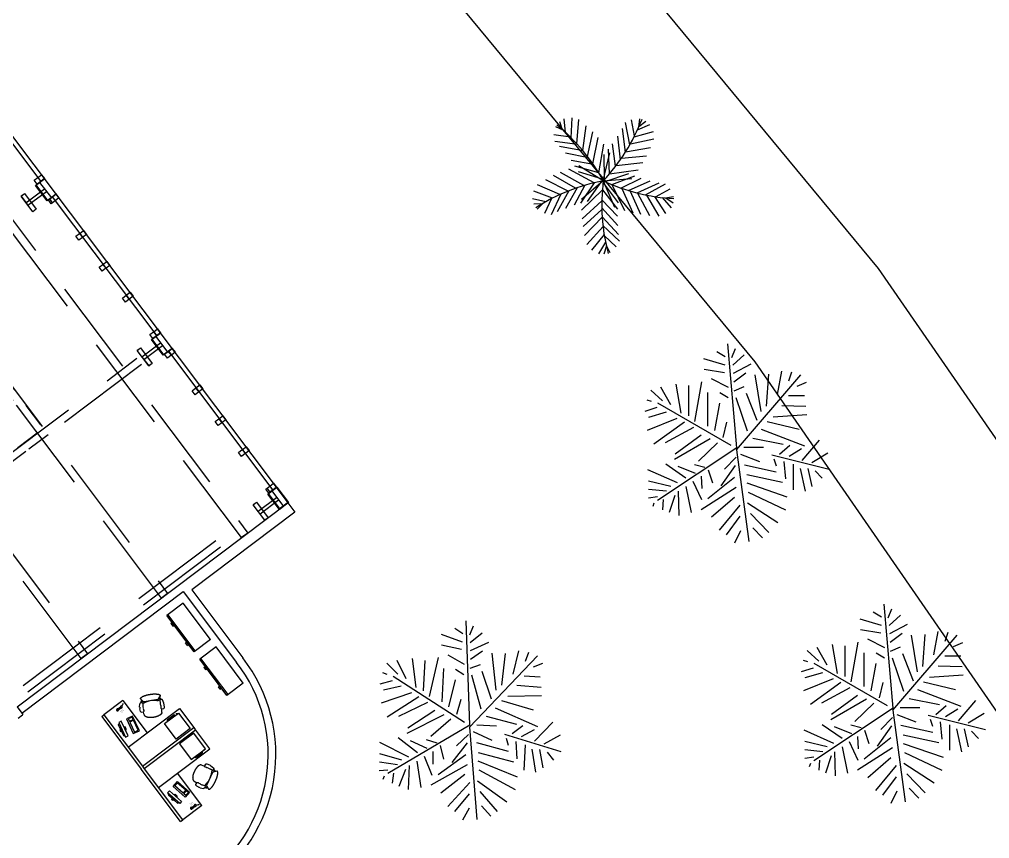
# Model space of a CAD drawing. Header units: millimetres. Extents: x -17017 to 2697, y 1903 to 18260.
# Drawn here: x -16975.75 to -16970.72, y 18226.39 to 18230.63 of the extents above; entities that cross this region are included whole.
import ezdxf

# ---------------------------------------------------------------- set-up
doc = ezdxf.new("R2010")
doc.units = ezdxf.units.MM
for name, pattern in [('DASHED', [0.75, 0.5, -0.25]), ('DASHED2', [0.375, 0.25, -0.125]), ('HIDDEN2', [0.1875, 0.125, -0.0625])]:
    doc.linetypes.add(name, pattern=pattern)
for name, color, linetype in [('1', 7, 'Continuous'), ('CAY', 94, 'Continuous'), ('red', 1, 'Continuous'), ('SO2', 3, 'Continuous')]:
    doc.layers.add(name, color=color, linetype=linetype)
doc.styles.add('ATT', font='romans.shx')

# ---------------------------------------------------------------- blocks, each defined once
blk = doc.blocks.new('AP00XXXX$0$A$C53421247')
at = {"color": 0}
for p, q in [((82, 595), (83, 598)), ((82, 593), (82, 595)), ((140, 501), (82, 587)), ((83, 598), (85, 600)), ((85, 600), (87, 604)), ((87, 604), (90, 607)), ((90, 607), (92, 609)), ((92, 609), (95, 612)), ((95, 612), (99, 614)), ((99, 614), (103, 617)), ((103, 617), (106, 619)), ((106, 619), (111, 621)), ((111, 621), (115, 624)), ((115, 624), (120, 626)), ((120, 626), (126, 628)), ((126, 628), (132, 630)), ((132, 630), (137, 632)), ((137, 632), (144, 634)), ((144, 634), (149, 636)), ((149, 636), (157, 638)), ((157, 638), (163, 639)), ((163, 639), (170, 641)), ((170, 641), (178, 643)), ((178, 643), (186, 644)), ((186, 644), (194, 646)), ((194, 646), (202, 647)), ((202, 647), (210, 648)), ((210, 648), (219, 649)), ((219, 649), (227, 650)), ((227, 650), (236, 651)), ((236, 651), (245, 652)), ((245, 652), (254, 652)), ((254, 652), (263, 653)), ((263, 653), (273, 653)), ((273, 653), (282, 654)), ((282, 654), (292, 654)), ((292, 654), (302, 654)), ((302, 654), (311, 654)), ((311, 654), (321, 654)), ((321, 654), (331, 654)), ((331, 654), (341, 654)), ((341, 654), (351, 653)), ((351, 653), (361, 653)), ((361, 653), (371, 652)), ((371, 652), (381, 652)), ((381, 652), (390, 651)), ((390, 651), (401, 650)), ((401, 650), (410, 649)), ((410, 649), (420, 648)), ((420, 648), (430, 646)), ((430, 646), (439, 646)), ((439, 646), (449, 644)), ((449, 644), (458, 642)), ((458, 642), (468, 641)), ((468, 641), (477, 639)), ((477, 639), (486, 637)), ((486, 637), (495, 636)), ((495, 636), (504, 634)), ((504, 634), (513, 632)), ((513, 632), (520, 630)), ((520, 630), (529, 627)), ((529, 627), (537, 625)), ((537, 625), (545, 623)), ((545, 623), (552, 620)), ((552, 620), (559, 618)), ((559, 618), (566, 616)), ((566, 616), (573, 614)), ((573, 614), (580, 611)), ((576, 474), (643, 549)), ((580, 611), (586, 608)), ((586, 608), (592, 605)), ((592, 605), (597, 603)), ((597, 603), (603, 600)), ((603, 600), (608, 597)), ((608, 597), (613, 595)), ((613, 595), (617, 591)), ((617, 591), (621, 588)), ((621, 588), (625, 586)), ((625, 586), (629, 582)), ((629, 582), (632, 580)), ((632, 580), (635, 576)), ((635, 576), (637, 574)), ((637, 574), (639, 571)), ((639, 571), (641, 568)), ((641, 568), (642, 565)), ((642, 565), (643, 562)), ((643, 562), (644, 559)), ((644, 559), (645, 556)), ((645, 556), (645, 553)), ((2, 245), (0, 325)), ((7, 368), (36, 460)), ((90, 476), (63, 478)), ((73, 477), (80, 503)), ((80, 503), (99, 534)), ((95, 493), (93, 475)), ((113, 514), (95, 493)), ((97, 312), (98, 282)), ((98, 280), (103, 245)), ((99, 534), (115, 538)), ((113, 453), (100, 394)), ((120, 459), (111, 457)), ((127, 514), (113, 514)), ((123, 459), (120, 459)), ((145, 454), (123, 459)), ((134, 510), (127, 514)), ((151, 491), (140, 501)), ((160, 452), (145, 454)), ((165, 488), (151, 491)), ((168, 452), (160, 452)), ((166, 452), (165, 488)), ((550, 463), (165, 488)), ((184, 457), (168, 452)), ((255, 473), (184, 457)), ((195, 486), (192, 459)), ((264, 474), (255, 473)), ((327, 478), (264, 474)), ((373, 474), (327, 478)), ((434, 465), (373, 474)), ((461, 459), (434, 465)), ((496, 446), (461, 459)), ((529, 434), (496, 446)), ((520, 465), (518, 438)), ((545, 430), (529, 434)), ((545, 430), (550, 463)), ((564, 429), (545, 430)), ((550, 463), (564, 465)), ((564, 465), (576, 474)), ((588, 432), (564, 429)), ((585, 483), (591, 485)), ((591, 432), (588, 432)), ((593, 282), (588, 252)), ((591, 485), (604, 482)), ((597, 428), (591, 432)), ((595, 413), (600, 364)), ((604, 482), (620, 461)), ((618, 502), (606, 508)), ((633, 471), (618, 502)), ((620, 461), (621, 444)), ((650, 442), (623, 444)), ((636, 460), (633, 471)), ((638, 443), (636, 460)), ((690, 327), (673, 421)), ((682, 205), (691, 283)), ((26, 220), (76, 217)), ((83, 159), (80, 217)), ((90, 114), (83, 159)), ((90, 111), (90, 114)), ((90, 110), (90, 111)), ((91, 107), (90, 110)), ((92, 105), (91, 107)), ((92, 102), (92, 105)), ((93, 100), (92, 102)), ((94, 98), (93, 100)), ((95, 96), (94, 98)), ((96, 93), (95, 96)), ((97, 91), (96, 93)), ((99, 89), (97, 91)), ((100, 87), (99, 89)), ((101, 84), (100, 87)), ((103, 82), (101, 84)), ((105, 80), (103, 82)), ((107, 78), (105, 80)), ((109, 76), (107, 78)), ((111, 73), (109, 76)), ((113, 72), (111, 73)), ((116, 69), (113, 72)), ((118, 67), (116, 69)), ((120, 65), (118, 67)), ((123, 63), (120, 65)), ((125, 60), (123, 63)), ((128, 59), (125, 60)), ((132, 57), (128, 59)), ((135, 54), (132, 57)), ((138, 53), (135, 54)), ((141, 51), (138, 53)), ((144, 49), (141, 51)), ((148, 47), (144, 49)), ((151, 45), (148, 47)), ((155, 44), (151, 45)), ((158, 42), (155, 44)), ((162, 40), (158, 42)), ((165, 38), (162, 40)), ((169, 36), (165, 38)), ((173, 34), (169, 36)), ((178, 33), (173, 34)), ((182, 31), (178, 33)), ((186, 30), (182, 31)), ((190, 28), (186, 30)), ((194, 27), (190, 28)), ((199, 25), (194, 27)), ((204, 24), (199, 25)), ((207, 22), (204, 24)), ((212, 21), (207, 22)), ((217, 19), (212, 21)), ((221, 18), (217, 19)), ((226, 17), (221, 18)), ((231, 16), (226, 17)), ((236, 15), (231, 16)), ((241, 14), (236, 15)), ((246, 13), (241, 14)), ((250, 11), (246, 13)), ((256, 10), (250, 11)), ((261, 9), (256, 10)), ((266, 8), (261, 9)), ((271, 8), (266, 8)), ((276, 7), (271, 8)), ((281, 6), (276, 7)), ((287, 5), (281, 6)), ((291, 4), (287, 5)), ((297, 4), (291, 4)), ((302, 4), (297, 4)), ((307, 2), (302, 4)), ((313, 2), (307, 2)), ((318, 2), (313, 2)), ((323, 1), (318, 2)), ((328, 1), (323, 1)), ((334, 1), (328, 1)), ((339, 1), (334, 1)), ((344, 0), (339, 1)), ((350, 1), (344, 0)), ((356, 0), (350, 1)), ((360, 0), (356, 0)), ((366, 0), (360, 0)), ((371, 0), (366, 0)), ((376, 1), (371, 0)), ((382, 0), (376, 1)), ((387, 1), (382, 0)), ((392, 1), (387, 1)), ((397, 1), (392, 1)), ((402, 1), (397, 1)), ((407, 2), (402, 1)), ((412, 2), (407, 2)), ((417, 3), (412, 2)), ((423, 3), (417, 3)), ((427, 4), (423, 3)), ((432, 4), (427, 4)), ((437, 6), (432, 4)), ((442, 6), (437, 6)), ((447, 7), (442, 6)), ((451, 8), (447, 7)), ((455, 9), (451, 8)), ((460, 9), (455, 9)), ((465, 10), (460, 9)), ((469, 12), (465, 10)), ((474, 12), (469, 12)), ((478, 13), (474, 12)), ((482, 15), (478, 13)), ((486, 16), (482, 15)), ((490, 17), (486, 16)), ((494, 18), (490, 17)), ((498, 19), (494, 18)), ((502, 21), (498, 19)), ((506, 22), (502, 21)), ((510, 23), (506, 22)), ((514, 25), (510, 23)), ((517, 27), (514, 25)), ((520, 28), (517, 27)), ((524, 30), (520, 28)), ((528, 31), (524, 30)), ((530, 33), (528, 31)), ((533, 35), (530, 33)), ((537, 36), (533, 35)), ((539, 38), (537, 36)), ((542, 40), (539, 38)), ((545, 42), (542, 40)), ((547, 43), (545, 42)), ((550, 46), (547, 43)), ((552, 47), (550, 46)), ((555, 49), (552, 47)), ((557, 51), (555, 49)), ((559, 53), (557, 51)), ((561, 55), (559, 53)), ((563, 57), (561, 55)), ((565, 59), (563, 57)), ((567, 61), (565, 59)), ((568, 63), (567, 61)), ((569, 65), (568, 63)), ((571, 67), (569, 65)), ((572, 70), (571, 67)), ((573, 71), (572, 70)), ((574, 74), (573, 71)), ((575, 76), (574, 74)), ((576, 78), (575, 76)), ((577, 81), (576, 78)), ((577, 82), (590, 128)), ((577, 82), (577, 81)), ((588, 250), (580, 218)), ((590, 128), (600, 187)), ((602, 186), (655, 183))]:
    blk.add_line(p, q, dxfattribs=at)
for centre, radius, start, end in [((88, 591), 6.35, 164.3929, 214.029), ((638, 553), 6.35, 318.2555, 357.1149), ((153, 324), 152, 163.1174, 179.4456), ((60, 452), 25.4, 85.1777, 163.418), ((87, 451), 25.4, 6.3757, 85.1777), ((446, 342), 350, 171.2066, 184.7536), ((124, 283), 25.4, 182.6801, 187.8199), ((251, 353), 350, 348.2663, 1.8132), ((620, 418), 25.4, 85.208, 169.2349), ((620, 418), 25.4, 169.2349, 190.8913), ((648, 417), 25.4, 9.9024, 85.208), ((539, 300), 152, 353.5743, 9.9024), ((28, 245), 25.4, 180.1777, 266.5099), ((78, 242), 25.4, 266.5099, 4.8356), ((604, 212), 25.4, 165.2, 266.5099), ((563, 256), 25.4, 345.2, 350.3398), ((657, 209), 25.4, 266.5099, 353.5743)]:
    blk.add_arc(centre, radius, start, end, dxfattribs=at)
blk = doc.blocks.new('A$C6978789A')
at = {"color": 0}
for p, q in [((-0.652, 0.072), (-0.652, 1.736)), ((-0.652, 1.736), (0, 1.736)), ((-0.615, 1.311), (-0.615, 1.52)), ((-0.606, 1.598), (-0.606, 1.6)), ((-0.606, 1.6), (-0.603, 1.6)), ((-0.603, 1.598), (-0.606, 1.598)), ((-0.605, 1.6), (-0.603, 1.6)), ((-0.605, 1.6), (-0.605, 1.6)), ((-0.605, 1.598), (-0.603, 1.598)), ((-0.605, 1.598), (-0.605, 1.598)), ((-0.605, 1.311), (-0.605, 1.52)), ((-0.604, 1.598), (-0.604, 1.6)), ((-0.603, 1.6), (-0.59, 1.6)), ((-0.603, 1.6), (-0.59, 1.6)), ((-0.603, 1.598), (-0.59, 1.598)), ((-0.59, 1.598), (-0.603, 1.598)), ((-0.6, 1.536), (-0.579, 1.536)), ((-0.6, 1.525), (-0.579, 1.525)), ((-0.599, 1.598), (-0.599, 1.6)), ((-0.598, 1.6), (-0.598, 1.6)), ((-0.598, 1.598), (-0.598, 1.598)), ((-0.59, 1.6), (-0.588, 1.6)), ((-0.59, 1.6), (-0.587, 1.6)), ((-0.59, 1.598), (-0.588, 1.598)), ((-0.587, 1.598), (-0.59, 1.598)), ((-0.588, 1.6), (-0.588, 1.6)), ((-0.588, 1.598), (-0.588, 1.598)), ((-0.587, 1.598), (-0.587, 1.6)), ((-0.587, 1.6), (-0.586, 1.6)), ((-0.586, 1.598), (-0.587, 1.598)), ((-0.586, 1.6), (-0.582, 1.6)), ((-0.582, 1.598), (-0.586, 1.598)), ((-0.581, 1.609), (-0.58, 1.611)), ((-0.581, 1.589), (-0.581, 1.609)), ((-0.581, 1.608), (-0.581, 1.608)), ((-0.581, 1.59), (-0.581, 1.608)), ((-0.581, 1.59), (-0.581, 1.59)), ((-0.581, 1.589), (-0.58, 1.587)), ((-0.579, 1.611), (-0.58, 1.611)), ((-0.58, 1.587), (-0.58, 1.611)), ((-0.579, 1.587), (-0.58, 1.587)), ((-0.579, 1.587), (-0.579, 1.611)), ((-0.579, 1.536), (-0.579, 1.536)), ((-0.579, 1.525), (-0.579, 1.525)), ((-0.036, 0.072), (-0.036, 1.736)), ((0.652, 1.736), (0, 1.736)), ((0.036, 0.072), (0.036, 1.736)), ((0.579, 1.611), (0.58, 1.611)), ((0.579, 1.587), (0.579, 1.611)), ((0.579, 1.587), (0.58, 1.587)), ((0.6, 1.536), (0.579, 1.536)), ((0.579, 1.536), (0.579, 1.536)), ((0.6, 1.525), (0.579, 1.525)), ((0.579, 1.525), (0.579, 1.525)), ((0.581, 1.609), (0.58, 1.611)), ((0.58, 1.587), (0.58, 1.611)), ((0.581, 1.589), (0.58, 1.587)), ((0.581, 1.589), (0.581, 1.609)), ((0.581, 1.608), (0.581, 1.608)), ((0.581, 1.59), (0.581, 1.608)), ((0.581, 1.59), (0.581, 1.59)), ((0.586, 1.6), (0.582, 1.6)), ((0.582, 1.598), (0.586, 1.598)), ((0.587, 1.6), (0.586, 1.6)), ((0.586, 1.598), (0.587, 1.598)), ((0.59, 1.6), (0.587, 1.6)), ((0.587, 1.598), (0.587, 1.6)), ((0.587, 1.598), (0.59, 1.598)), ((0.59, 1.6), (0.588, 1.6)), ((0.588, 1.6), (0.588, 1.6)), ((0.59, 1.598), (0.588, 1.598)), ((0.588, 1.598), (0.588, 1.598)), ((0.603, 1.6), (0.59, 1.6)), ((0.603, 1.6), (0.59, 1.6)), ((0.603, 1.598), (0.59, 1.598)), ((0.59, 1.598), (0.603, 1.598)), ((0.598, 1.6), (0.598, 1.6)), ((0.598, 1.598), (0.598, 1.598)), ((0.599, 1.598), (0.599, 1.6)), ((0.605, 1.6), (0.603, 1.6)), ((0.606, 1.6), (0.603, 1.6)), ((0.605, 1.598), (0.603, 1.598)), ((0.603, 1.598), (0.606, 1.598)), ((0.604, 1.598), (0.604, 1.6)), ((0.605, 1.6), (0.605, 1.6)), ((0.605, 1.598), (0.605, 1.598)), ((0.605, 1.311), (0.605, 1.52)), ((0.606, 1.598), (0.606, 1.6)), ((0.615, 1.311), (0.615, 1.52)), ((0.652, 0.072), (0.652, 1.736)), ((-0.579, 1.305), (-0.6, 1.305)), ((-0.579, 1.295), (-0.6, 1.295)), ((-0.579, 1.305), (-0.579, 1.305)), ((-0.579, 1.295), (-0.579, 1.295)), ((0.579, 1.305), (0.6, 1.305)), ((0.579, 1.305), (0.579, 1.305)), ((0.579, 1.295), (0.6, 1.295)), ((0.579, 1.295), (0.579, 1.295)), ((-1.7, 0.688), (-1.7, 0.072)), ((-1.7, 0.688), (-0.652, 0.688)), ((-1.622, 0.64), (-1.637, 0.645)), ((-1.617, 0.63), (-1.632, 0.635)), ((-1.612, 0.62), (-1.627, 0.625)), ((-1.607, 0.61), (-1.622, 0.615)), ((-1.603, 0.577), (-1.612, 0.606)), ((-1.607, 0.429), (-1.607, 0.553)), ((-1.582, 0.429), (-1.582, 0.553)), ((-1.522, 0.541), (-1.522, 0.541)), ((-1.522, 0.517), (-1.522, 0.517)), ((-1.499, 0.541), (-1.499, 0.541)), ((-1.499, 0.517), (-1.499, 0.517)), ((-1.476, 0.541), (-1.476, 0.541)), ((-1.476, 0.517), (-1.476, 0.517)), ((-1.23, 0.645), (-1.267, 0.473)), ((-1.214, 0.619), (-1.237, 0.512)), ((-1.237, 0.512), (-1.172, 0.498)), ((-0.822, 0.558), (-1.23, 0.645)), ((-1.149, 0.605), (-1.214, 0.619)), ((-1.172, 0.498), (-1.149, 0.605)), ((-1.128, 0.601), (-1.151, 0.493)), ((-0.848, 0.541), (-1.128, 0.601)), ((-0.871, 0.433), (-0.848, 0.541)), ((-0.859, 0.386), (-0.822, 0.558)), ((1.7, 0.688), (0.652, 0.688)), ((0.822, 0.558), (1.23, 0.645)), ((0.859, 0.386), (0.822, 0.558)), ((0.848, 0.541), (1.128, 0.601)), ((0.871, 0.433), (0.848, 0.541)), ((1.128, 0.601), (1.151, 0.493)), ((1.149, 0.605), (1.214, 0.619)), ((1.172, 0.498), (1.149, 0.605)), ((1.237, 0.512), (1.172, 0.498)), ((1.214, 0.619), (1.237, 0.512)), ((1.23, 0.645), (1.267, 0.473)), ((1.476, 0.541), (1.476, 0.541)), ((1.476, 0.517), (1.476, 0.517)), ((1.499, 0.541), (1.499, 0.541)), ((1.499, 0.517), (1.499, 0.517)), ((1.522, 0.541), (1.522, 0.541)), ((1.522, 0.517), (1.522, 0.517)), ((1.582, 0.429), (1.582, 0.553)), ((1.603, 0.577), (1.612, 0.606)), ((1.607, 0.61), (1.622, 0.615)), ((1.607, 0.429), (1.607, 0.553)), ((1.612, 0.62), (1.627, 0.625)), ((1.617, 0.63), (1.632, 0.635)), ((1.622, 0.64), (1.637, 0.645)), ((1.7, 0.688), (1.7, 0.072)), ((-1.522, 0.494), (-1.522, 0.494)), ((-1.522, 0.471), (-1.522, 0.471)), ((-1.499, 0.494), (-1.499, 0.494)), ((-1.499, 0.471), (-1.499, 0.471)), ((-1.476, 0.494), (-1.476, 0.494)), ((-1.476, 0.471), (-1.476, 0.471)), ((-1.279, 0.254), (-1.281, 0.241)), ((-1.267, 0.473), (-0.859, 0.386)), ((-1.151, 0.493), (-0.871, 0.433)), ((1.267, 0.473), (0.859, 0.386)), ((1.151, 0.493), (0.871, 0.433)), ((1.279, 0.254), (1.281, 0.241)), ((1.476, 0.494), (1.476, 0.494)), ((1.476, 0.471), (1.476, 0.471)), ((1.499, 0.494), (1.499, 0.494)), ((1.499, 0.471), (1.499, 0.471)), ((1.522, 0.494), (1.522, 0.494)), ((1.522, 0.471), (1.522, 0.471)), ((-1.7, 0.072), (0, 0.072)), ((-1.7, 0), (-1.7, 0.072)), ((-1.7, 0), (0, 0)), ((-1.269, 0.223), (-1.281, 0.241)), ((-0.96, 0.157), (-1.269, 0.223)), ((-0.941, 0.168), (-0.96, 0.157)), ((-0.939, 0.181), (-0.941, 0.168)), ((1.7, 0.072), (0, 0.072)), ((1.7, 0.072), (0, 0.072)), ((1.7, 0), (0, 0)), ((1.7, 0), (0, 0)), ((1.7, 0), (0, 0)), ((0.939, 0.181), (0.941, 0.168)), ((0.941, 0.168), (0.96, 0.157)), ((0.96, 0.157), (1.269, 0.223)), ((1.269, 0.223), (1.281, 0.241)), ((1.7, 0), (1.7, 0.072)), ((-1.7, 0), (0, 0))]:
    blk.add_line(p, q, dxfattribs=at)
at = {"color": 0, "linetype": 'DASHED2'}
for points in [[(-0.078, 1.187), (-0.579, 1.187), (-0.579, 1.644), (-0.078, 1.644)], [(0.078, 1.187), (0.579, 1.187), (0.579, 1.644), (0.078, 1.644)]]:
    blk.add_lwpolyline(points, close=True, dxfattribs=at)
at = {"color": 0}
for points in [[(-0.889, 0.244), (-1.298, 0.331), (-1.313, 0.261), (-0.904, 0.174)], [(-1.05, 0.308), (-1.125, 0.324), (-1.131, 0.296), (-1.056, 0.28)], [(0.889, 0.244), (1.298, 0.331), (1.313, 0.261), (0.904, 0.174)], [(1.05, 0.308), (1.125, 0.324), (1.131, 0.296), (1.056, 0.28)], [(-1.096, 0.186), (-1.133, 0.194), (-1.14, 0.166), (-1.102, 0.158)], [(1.096, 0.186), (1.133, 0.194), (1.14, 0.166), (1.102, 0.158)]]:
    blk.add_lwpolyline(points, close=True, dxfattribs=at)
for centre, radius, start, end in [((-0.6, 1.52), 0.0154, 90, 180), ((-0.6, 1.52), 0.00514, 90, 180), ((-0.54, 1.599), 0.0421, 167.3196, 178.3508), ((-0.54, 1.599), 0.0418, 178.3384, 181.6616), ((-0.54, 1.599), 0.0421, 181.6492, 192.6804), ((0.54, 1.599), 0.0421, 1.6492, 12.6804), ((0.54, 1.599), 0.0421, 347.3196, 358.3508), ((0.54, 1.599), 0.0418, 358.3384, 1.6616), ((0.6, 1.52), 0.0154, 0, 90), ((0.6, 1.52), 0.00514, 0, 90), ((-0.6, 1.311), 0.0154, 180, 270), ((-0.6, 1.311), 0.00514, 180, 270), ((0.6, 1.311), 0.0154, 270, 0), ((0.6, 1.311), 0.00514, 270, 0), ((-1.594, 0.553), 0.026, 298.4915, 241.5085), ((1.594, 0.553), 0.026, 298.4915, 241.5085), ((-1.594, 0.429), 0.026, 118.4915, 61.5085), ((1.594, 0.429), 0.026, 118.4915, 61.5085)]:
    blk.add_arc(centre, radius, start, end, dxfattribs=at)
for p, xscale, yscale, zscale, rotation in [((-0.998, 0.787), 0.0009244712991348852, 0.0009244712991348852, 0.0009244712991348852, 65.90822537216009), ((0.998, 0.787), -0.0009244712992276988, 0.0009244712990721382, 0.0009244712990936547, 294.0917746407043)]:
    blk.add_blockref('AP00XXXX$0$A$C53421247', p, dxfattribs=dict(at, xscale=xscale, yscale=yscale, zscale=zscale, rotation=rotation))
blk = doc.blocks.new('cuppord-3')
at = {"color": 0, "linetype": 'ByBlock'}
for p, q in [((-0.45, -1), (-0.45, 0)), ((0, 0), (-0.45, 0)), ((-0.42, -1), (-0.42, 0)), ((0, -1), (0, 0)), ((-0.486, -0.198), (-0.45, -0.198)), ((-0.486, -0.198), (-0.486, -0.267)), ((-0.486, -0.267), (-0.45, -0.267)), ((-0.486, -0.733), (-0.45, -0.733)), ((-0.486, -0.802), (-0.486, -0.733)), ((-0.486, -0.802), (-0.45, -0.802)), ((0, -1), (-0.45, -1))]:
    blk.add_line(p, q, dxfattribs=at)
blk = doc.blocks.new('12PPLT13')
at = {"color": 0, "linetype": 'ByBlock'}
for p, q in [((0.0819, 0.4233), (0.0324, 0.5059)), ((0.0426, 0.2163), (0.1175, 0.5123)), ((0.0718, 0.3738), (-0.0324, 0.4627)), ((0.1251, 0.4411), (0.1645, 0.4767)), ((0.1137, 0.4017), (0.2064, 0.4233)), ((0.0175, 0.0323), (-0.3715, 0.3655)), ((-0.3133, 0.3476), (-0.3336, 0.3946)), ((-0.2636, 0.3014), (-0.2636, 0.3852)), ((-0.2128, 0.2671), (-0.209, 0.3928)), ((-0.1544, 0.2226), (-0.1658, 0.3967)), ((-0.1302, 0.1921), (-0.0908, 0.3573)), ((-0.0908, 0.1604), (-0.0044, 0.3852)), ((0.0502, 0.3052), (0.0108, 0.37)), ((0.1137, 0.3624), (0.2319, 0.3878)), ((-0.3397, 0.304), (-0.3867, 0.3193)), ((0.0387, 0.2556), (-0.007, 0.309)), ((0.0921, 0.3268), (0.2242, 0.3268)), ((-0.269, 0.2445), (-0.3909, 0.2673)), ((-0.0438, 0.1172), (-0.0121, 0.2747)), ((0.0781, 0.2772), (0.1671, 0.2874)), ((0.1455, 0.0854), (0.1848, 0.2709)), ((0.1887, 0.0854), (0.2598, 0.2938)), ((0.2357, 0.093), (0.3271, 0.2861)), ((0.0642, 0.2264), (0.0997, 0.2379)), ((0.0946, 0.074), (0.1302, 0.2391)), ((0.2916, 0.0892), (0.3932, 0.2467)), ((-0.209, 0.1883), (-0.3741, 0.1997)), ((-0.181, 0.1604), (-0.3716, 0.1299)), ((0.0032, 0.0702), (0.0032, 0.1718)), ((0.0387, 0.0536), (0.0781, 0.1527)), ((0.3462, 0.1045), (0.4453, 0.1997)), ((0.4211, 0.1172), (0.472, 0.168)), ((-0.38, 0.0169), (-0.4288, 0.1095)), ((-0.134, 0.14), (-0.275, 0.0841)), ((-0.4211, 0.013), (-0.4745, 0.0727)), ((-0.3346, 0.0191), (-0.3818, 0.0803)), ((-0.2891, 0.0211), (-0.3106, 0.0727)), ((-0.0794, 0.0892), (-0.2522, 0.0308)), ((0.0175, 0.0323), (0.4923, 0.0968)), ((0.4364, 0.0536), (0.4999, 0.0219)), ((0.0071, 0.0339), (-0.5317, -0.0124)), ((-0.4605, 0.0092), (-0.5075, 0.027)), ((-0.0058, 0.0056), (-0.2242, -0.3757)), ((0.0071, 0.0339), (0.2789, -0.377)), ((0.0553, 0.0308), (0.1175, -0.0289)), ((0.0985, 0.0257), (0.2039, -0.048)), ((0.1607, 0.0219), (0.2712, -0.1153)), ((0.2128, 0.0308), (0.3271, -0.1509)), ((0.2636, 0.0219), (0.3665, -0.0963)), ((0.303, 0.0498), (0.4326, -0.0569)), ((0.3614, 0.0498), (0.4567, -0.0213)), ((-0.4643, -0.0264), (-0.4898, -0.0696)), ((-0.4211, -0.0264), (-0.4542, -0.1369)), ((-0.3818, -0.0302), (-0.3996, -0.1344)), ((-0.3063, -0.0091), (-0.35, -0.0975)), ((-0.2523, -0.0111), (-0.2777, -0.0543)), ((-0.0476, -0.0366), (-0.1264, -0.0175)), ((-0.0832, -0.0797), (-0.2242, -0.0531)), ((-0.0186, -0.066), (0.0755, -0.1639)), ((0.1201, -0.1136), (0.1887, -0.092)), ((-0.1302, -0.1826), (-0.3348, -0.1471)), ((-0.1061, -0.1153), (-0.2801, -0.1153)), ((-0.04, -0.1039), (0.0667, -0.2894)), ((0.1088, -0.1306), (0.0948, -0.1852)), ((0.1527, -0.1499), (0.2175, -0.1473)), ((0.1785, -0.1941), (0.275, -0.1483)), ((-0.0985, -0.1903), (-0.0197, -0.3364)), ((-0.0591, -0.1509), (0.0387, -0.2855)), ((0.1391, -0.1801), (0.1035, -0.269)), ((-0.1582, -0.2144), (-0.3157, -0.2144)), ((-0.1264, -0.2373), (-0.0121, -0.3948)), ((0.1645, -0.2297), (0.0921, -0.3338)), ((0.2064, -0.2297), (0.3424, -0.2017)), ((-0.1734, -0.2538), (-0.3233, -0.2805)), ((-0.1455, -0.2767), (-0.0832, -0.4304)), ((0.1887, -0.2728), (0.1213, -0.4266)), ((0.2319, -0.269), (0.3564, -0.2665)), ((0.2535, -0.2868), (0.3424, -0.316)), ((-0.2166, -0.3084), (-0.3081, -0.3592)), ((-0.2369, -0.3516), (-0.2916, -0.4113)), ((-0.1772, -0.3326), (-0.1505, -0.4228)), ((0.2064, -0.3084), (0.1785, -0.4228)), ((0.2319, -0.33), (0.2217, -0.4228)), ((0.275, -0.3478), (0.3284, -0.3516)), ((-0.2014, -0.3796), (-0.181, -0.4431)), ((0.2611, -0.377), (0.2674, -0.4228)), ((0.2928, -0.3948), (0.3106, -0.4012)), ((-0.2331, -0.4075), (-0.2407, -0.4304))]:
    blk.add_line(p, q, dxfattribs=at)
at = {"color": 0, "linetype": 'ByBlock', "style": 'ATT'}
for tag, p, flags in [('ITEM', (-1, -3.25), 3), ('ROOM_NUMBER', (-1, -4.5833), 1)]:
    blk.add_attdef(tag, p, '', height=1, dxfattribs=dict(at, flags=flags))
blk = doc.blocks.new('CAY1')
at = {"layer": 'SO2'}
for p, q in [((158.2, 334.8), (117.5, 410.4)), ((164.7, 386.3), (157.6, 427.4)), ((162.8, 369.3), (215.7, 415.8)), ((164.2, 388.9), (189.7, 426.2)), ((138.9, 239.7), (86, 353)), ((149, 283.6), (91.8, 386.9)), ((150.1, 288.7), (258.2, 352.3)), ((157.5, 330.2), (244.8, 386.9)), ((-187.6, 241.3), (-215.5, 305.9)), ((-152.1, 224.2), (-179.1, 324.7)), ((-114.9, 204.3), (-142, 326.7)), ((-73.9, 179.8), (-96.1, 308.3)), ((126.4, 195.4), (75.6, 306.9)), ((139.5, 242.1), (254.8, 303)), ((-203.3, 248.3), (-244.5, 254.3)), ((-205.9, 248.7), (-233.5, 284.4)), ((-40.8, 158), (-53.7, 288)), ((-3.5, 131.1), (-18.9, 268.6)), ((113.1, 155), (62.3, 261.1)), ((129, 203.9), (248.6, 256.3)), ((-156.3, 226.3), (-240.7, 210.9)), ((-110.4, 201.7), (-226.3, 179.3)), ((40.3, 95.9), (19.2, 244.3)), ((94.9, 107.6), (50.5, 227.4)), ((75.7, 64.1), (63.1, 211.8)), ((114.9, 160.1), (240.9, 217.2)), ((-71.8, 178.5), (-195.8, 163.2)), ((-33.5, 153), (-155.2, 139.1)), ((79.9, 73.3), (37.8, 195.7)), ((94.9, 107.6), (229.6, 173.6)), ((0.8, 127.8), (-115.8, 112.3)), ((75.7, 64.1), (212.3, 121.7)), ((85.7, 62.9), (189.1, 140.8)), ((123, 59.3), (223.2, 138.5)), ((173.6, 56.6), (258.9, 137.7)), ((216.2, 56.4), (306.6, 139.2)), ((262.2, 58.3), (353.6, 143.5)), ((307.1, 62.2), (387.7, 148.5)), ((358.6, 69.3), (417.9, 131.3)), ((34.5, 40.3), (-113.2, 66.1)), ((40.3, 95.9), (-87.4, 90.6)), ((75.7, 64.1), (-68.7, 97.9)), ((68.3, 71), (-61.2, 68.7)), ((75.7, 64.1), (-1, -62.7)), ((66.8, 59.2), (29, -64.6)), ((75.7, 64.1), (172.6, -48)), ((77.6, 54.2), (183.6, -20)), ((123, 59.3), (227.3, -48.5)), ((179.1, 56.5), (272.3, -45.7)), ((225.1, 56.6), (311.9, -40.9)), ((264.7, 58.4), (358.2, -32.5)), ((312.2, 62.8), (406.2, -20.4)), ((354, 68.5), (434.9, 3)), ((392.8, 75.5), (453.4, 39.6)), ((409.6, 79.1), (446.4, 98.4)), ((411.9, 80.3), (455.3, 67.6)), ((-49.6, -17.6), (-177.2, 10.2)), ((-12.5, 9.5), (-148, 37.4)), ((-8, 12.6), (-29.3, -103.1)), ((34.5, 40.3), (0, -82.8)), ((85.6, 17.6), (15.5, -114.9)), ((85.6, 17.6), (192, -53.2)), ((-80.6, -42.3), (-209.7, -23.8)), ((-78.7, -40.8), (-102.5, -163.5)), ((-42.6, -12.2), (-67, -132.3)), ((100.3, -36.6), (32, -156.8)), ((98.8, -31.4), (202.3, -87.4)), ((-146.9, -103), (-250.9, -97.6)), ((-116.5, -73.8), (-241.4, -61.8)), ((-112.7, -70.3), (-127.2, -187.5)), ((114.7, -80.3), (48.8, -193)), ((111.7, -71.9), (218.4, -132.3)), ((-174.2, -131.5), (-244.3, -138.1)), ((-186.9, -146.6), (-229.4, -161.8)), ((-185.7, -144.2), (-204.1, -181.6)), ((-150.2, -106.4), (-161.7, -191.4)), ((128.6, -117.4), (71.1, -234.4)), ((127.7, -115.1), (237.1, -175.6)), ((147.5, -161.3), (97.4, -276.3)), ((165.8, -199.2), (128.6, -296.4)), ((145.3, -156.6), (252.3, -206.5)), ((168, -203.4), (245.3, -240.6)), ((184.5, -234), (169.1, -302.6)), ((193.1, -248.8), (222.9, -277.9)), ((195, -250.7), (196.3, -295.8))]:
    blk.add_line(p, q, dxfattribs=at)
for centre, start, end in [((-809.4, 482), 334.7283, 356.9267), ((-595.2, -648.5), 46.7283, 68.9267), ((546.1, -794.1), 118.7283, 140.9267), ((199.5, 1035), 262.7283, 284.9267), ((1037.3, 246.3), 190.7283, 212.9267)]:
    blk.add_arc(centre, 978.7, start, end, dxfattribs=at)

msp = doc.modelspace()

# ---------------------------------------------------------------- linework, layer by layer
at = {"layer": '1'}
for p, q in [((-16979.853, 18235.4343), (-16974.3563, 18228.13)), ((-16976.178, 18230.5136), (-16975.6373, 18229.7951)), ((-16975.6196, 18229.8087), (-16975.6515, 18229.7846)), ((-16975.5589, 18229.728), (-16975.5908, 18229.704)), ((-16975.5767, 18229.6852), (-16975.5915, 18229.7049)), ((-16975.578, 18229.7163), (-16975.036, 18228.9961)), ((-16975.0183, 18229.0096), (-16975.0502, 18228.9856)), ((-16974.9576, 18228.929), (-16974.9895, 18228.9049)), ((-16974.9762, 18228.9166), (-16974.4347, 18228.1971)), ((-16974.4615, 18228.177), (-16974.4136, 18228.2131)), ((-16974.4489, 18228.1865), (-16974.4645, 18228.2072)), ((-16974.417, 18228.2106), (-16974.449, 18228.1866)), ((-16975.7603, 18227.0748), (-16974.3568, 18228.1307)), ((-16974.354, 18228.1339), (-16974.4019, 18228.0978)), ((-16974.3573, 18228.1313), (-16974.3893, 18228.1072)), ((-16974.3568, 18228.1307), (-16974.3208, 18228.0827)), ((-16974.3208, 18228.0827), (-16974.8552, 18227.6807)), ((-16975.7363, 18227.0428), (-16974.8991, 18227.6726)), ((-16974.8991, 18227.6726), (-16974.6226, 18227.305)), ((-16974.8552, 18227.6807), (-16974.5906, 18227.3291)), ((-16975.7603, 18227.0748), (-16975.7303, 18227.0349)), ((-16975.7555, 18227.0159), (-16975.7319, 18227.0336)), ((-16975.7303, 18227.0349), (-16975.7319, 18227.0336))]:
    msp.add_line(p, q, dxfattribs=at)
at = {"layer": '1', "color": 7, "linetype": 'Continuous'}
for points in [[(-16957.81, 18209.083), (-16967.1148, 18223.2961), (-16971.2968, 18229.3451), (-16979.2044, 18238.8921), (-16984.8766, 18244.3763), (-16995.9244, 18253.0217)], [(-16958.7136, 18209.0026), (-16967.7786, 18222.8495), (-16971.9351, 18228.8616), (-16979.7923, 18238.3478), (-16985.4026, 18243.7721), (-16996.4175, 18252.3917)]]:
    msp.add_lwpolyline(points, dxfattribs=at)
at = {"layer": '1', "linetype": 'HIDDEN2'}
for points in [[(-16979.2313, 18233.3106), (-16975.5999, 18228.4835), (-16977.7096, 18226.8964), (-16981.341, 18231.7235)], [(-16979.2392, 18233.2546), (-16975.6559, 18228.4914), (-16977.7017, 18226.9524), (-16981.285, 18231.7156)]]:
    msp.add_lwpolyline(points, close=True, dxfattribs=at)
at = {"layer": '1'}
for points in [[(-16975.653, 18229.8161), (-16975.6337, 18229.8306), (-16975.6184, 18229.8101), (-16975.6376, 18229.7956)], [(-16975.5569, 18229.7309), (-16975.6041, 18229.6954), (-16975.6642, 18229.7753), (-16975.617, 18229.8108)], [(-16975.578, 18229.7163), (-16975.5587, 18229.7308), (-16975.5433, 18229.7104), (-16975.5626, 18229.6959)], [(-16975.0521, 18229.0175), (-16975.0328, 18229.032), (-16975.0174, 18229.0116), (-16975.0367, 18228.9971)], [(-16974.9553, 18228.9323), (-16975.0029, 18228.8965), (-16975.063, 18228.9764), (-16975.0155, 18229.0122)], [(-16974.9762, 18228.9166), (-16974.9569, 18228.9311), (-16974.9415, 18228.9107), (-16974.9608, 18228.8962)], [(-16974.4503, 18228.2178), (-16974.431, 18228.2323), (-16974.4156, 18228.2119), (-16974.4349, 18228.1974)]]:
    msp.add_lwpolyline(points, dxfattribs=at)
for points in [[(-16975.657, 18229.7811), (-16975.6724, 18229.8015), (-16975.6531, 18229.816), (-16975.6377, 18229.7956)], [(-16975.583, 18229.6805), (-16975.5984, 18229.701), (-16975.5791, 18229.7155), (-16975.5637, 18229.6951)], [(-16975.4401, 18229.491), (-16975.4555, 18229.5115), (-16975.4362, 18229.526), (-16975.4208, 18229.5055)], [(-16975.4197, 18229.5063), (-16975.4351, 18229.5268), (-16975.4158, 18229.5413), (-16975.4004, 18229.5209)], [(-16975.2994, 18229.3466), (-16975.3148, 18229.3671), (-16975.2955, 18229.3816), (-16975.2801, 18229.3611)], [(-16975.3198, 18229.3313), (-16975.3352, 18229.3517), (-16975.3159, 18229.3662), (-16975.3005, 18229.3458)], [(-16975.1789, 18229.1866), (-16975.1943, 18229.2071), (-16975.175, 18229.2216), (-16975.1596, 18229.2012)], [(-16975.1993, 18229.1713), (-16975.2147, 18229.1918), (-16975.1954, 18229.2063), (-16975.18, 18229.1858)], [(-16975.0571, 18228.9817), (-16975.0725, 18229.0022), (-16975.0532, 18229.0167), (-16975.0378, 18228.9963)], [(-16974.9812, 18228.8808), (-16974.9966, 18228.9013), (-16974.9773, 18228.9158), (-16974.9619, 18228.8954)], [(-16974.8383, 18228.6913), (-16974.8537, 18228.7118), (-16974.8344, 18228.7263), (-16974.819, 18228.7058)], [(-16974.8179, 18228.7066), (-16974.8333, 18228.7271), (-16974.814, 18228.7416), (-16974.7986, 18228.7212)], [(-16974.718, 18228.5316), (-16974.7334, 18228.552), (-16974.7141, 18228.5665), (-16974.6987, 18228.5461)], [(-16974.6976, 18228.5469), (-16974.713, 18228.5673), (-16974.6937, 18228.5819), (-16974.6783, 18228.5614)], [(-16974.5771, 18228.3869), (-16974.5925, 18228.4074), (-16974.5732, 18228.4219), (-16974.5578, 18228.4015)], [(-16974.5975, 18228.3716), (-16974.6129, 18228.3921), (-16974.5936, 18228.4066), (-16974.5782, 18228.3861)], [(-16974.4553, 18228.182), (-16974.4707, 18228.2025), (-16974.4514, 18228.217), (-16974.436, 18228.1966)], [(-16974.4136, 18228.2131), (-16974.3534, 18228.1332), (-16974.4014, 18228.0971), (-16974.4615, 18228.177)]]:
    msp.add_lwpolyline(points, close=True, dxfattribs=at)
for centre, radius, start, end in [((-16975.2394, 18226.8274), 0.8201, 304.0627, 37.7136), ((-16975.2395, 18226.8274), 0.7802, 303.9105, 37.7496)]:
    msp.add_arc(centre, radius, start, end, dxfattribs=at)
at = {"layer": 'red', "linetype": 'DASHED'}
for p, q in [((-16975.7143, 18229.6857), (-16975.6184, 18229.7579)), ((-16975.7042, 18229.6722), (-16975.6083, 18229.7444)), ((-16975.1131, 18228.8868), (-16975.0172, 18228.959)), ((-16975.1029, 18228.8733), (-16975.0071, 18228.9454)), ((-16974.5116, 18228.0875), (-16974.4157, 18228.1596)), ((-16974.5014, 18228.074), (-16974.4055, 18228.1461))]:
    msp.add_line(p, q, dxfattribs=at)
for points in [[(-16974.597, 18227.9509), (-16980.0561, 18235.2075), (-16980.0241, 18235.2316), (-16974.5651, 18227.975)], [(-16975.0126, 18227.6383), (-16980.4716, 18234.8949), (-16980.4397, 18234.9189), (-16974.9806, 18227.6624)], [(-16975.4281, 18227.3257), (-16980.8872, 18234.5823), (-16980.8552, 18234.6063), (-16975.3961, 18227.3498)], [(-16975.6434, 18229.791), (-16975.5828, 18229.7105), (-16975.6006, 18229.6971), (-16975.6612, 18229.7776)], [(-16975.7219, 18229.7329), (-16975.6613, 18229.6523), (-16975.6791, 18229.6389), (-16975.7397, 18229.7195)], [(-16975.0421, 18228.9921), (-16974.9815, 18228.9115), (-16974.9994, 18228.8981), (-16975.06, 18228.9787)], [(-16975.1207, 18228.9339), (-16975.0601, 18228.8534), (-16975.0779, 18228.84), (-16975.1385, 18228.9205)], [(-16974.4406, 18228.1927), (-16974.38, 18228.1122), (-16974.3978, 18228.0988), (-16974.4584, 18228.1793)], [(-16974.5192, 18228.1346), (-16974.4586, 18228.0541), (-16974.4764, 18228.0407), (-16974.537, 18228.1212)]]:
    msp.add_lwpolyline(points, close=True, dxfattribs=at)
for points in [[(-16975.7341, 18229.7227), (-16975.7392, 18229.7188), (-16975.7092, 18229.6789)], [(-16975.6791, 18229.6389), (-16975.674, 18229.6428)], [(-16975.1329, 18228.9238), (-16975.138, 18228.9199)], [(-16975.1155, 18228.8478), (-16980.665, 18224.6742), (-16980.689, 18224.7062), (-16975.1396, 18228.8798)], [(-16975.108, 18228.88), (-16975.0779, 18228.84), (-16975.0728, 18228.8439)], [(-16974.5314, 18228.1244), (-16974.5365, 18228.1206)], [(-16977.5271, 18225.8318), (-16974.5382, 18228.0804)], [(-16974.4075, 18228.0936), (-16974.4019, 18228.0978)], [(-16977.503, 18225.7999), (-16974.5141, 18228.0484)], [(-16974.4764, 18228.0407), (-16974.4713, 18228.0445)]]:
    msp.add_lwpolyline(points, dxfattribs=at)

# ---------------------------------------------------------------- block references
at = {"xscale": 0.001, "yscale": 0.001, "zscale": 0.001, "rotation": 270}
msp.add_blockref('CAY1', (-16972.7869, 18229.8747), dxfattribs=at)
at = {"layer": '1'}
for name, p, xscale, yscale, zscale, rotation in [('cuppord-3', (-16974.9, 18227.6119), 0.2350772466361524, 0.2350772466361524, 0.2350772466361524, 36.95390406219959), ('cuppord-3', (-16974.7295, 18227.3852), 0.2350772466361524, 0.2350772466361524, 0.2350772466361524, 36.95390406219959), ('A$C6978789A', (-16975.1171, 18226.7526), 0.2, 0.2, 0.2, 306.9539040621996)]:
    msp.add_blockref(name, p, dxfattribs=dict(at, xscale=xscale, yscale=yscale, zscale=zscale, rotation=rotation))
at = {"layer": 'CAY'}
for p, rotation in [((-16972.0652, 18228.4228), 270), ((-16971.2551, 18227.0745), 270), ((-16973.4482, 18226.9881), 266.9738346596274)]:
    msp.add_blockref('12PPLT13', p, dxfattribs=dict(at, rotation=rotation))

doc.saveas('drawing.dxf')
